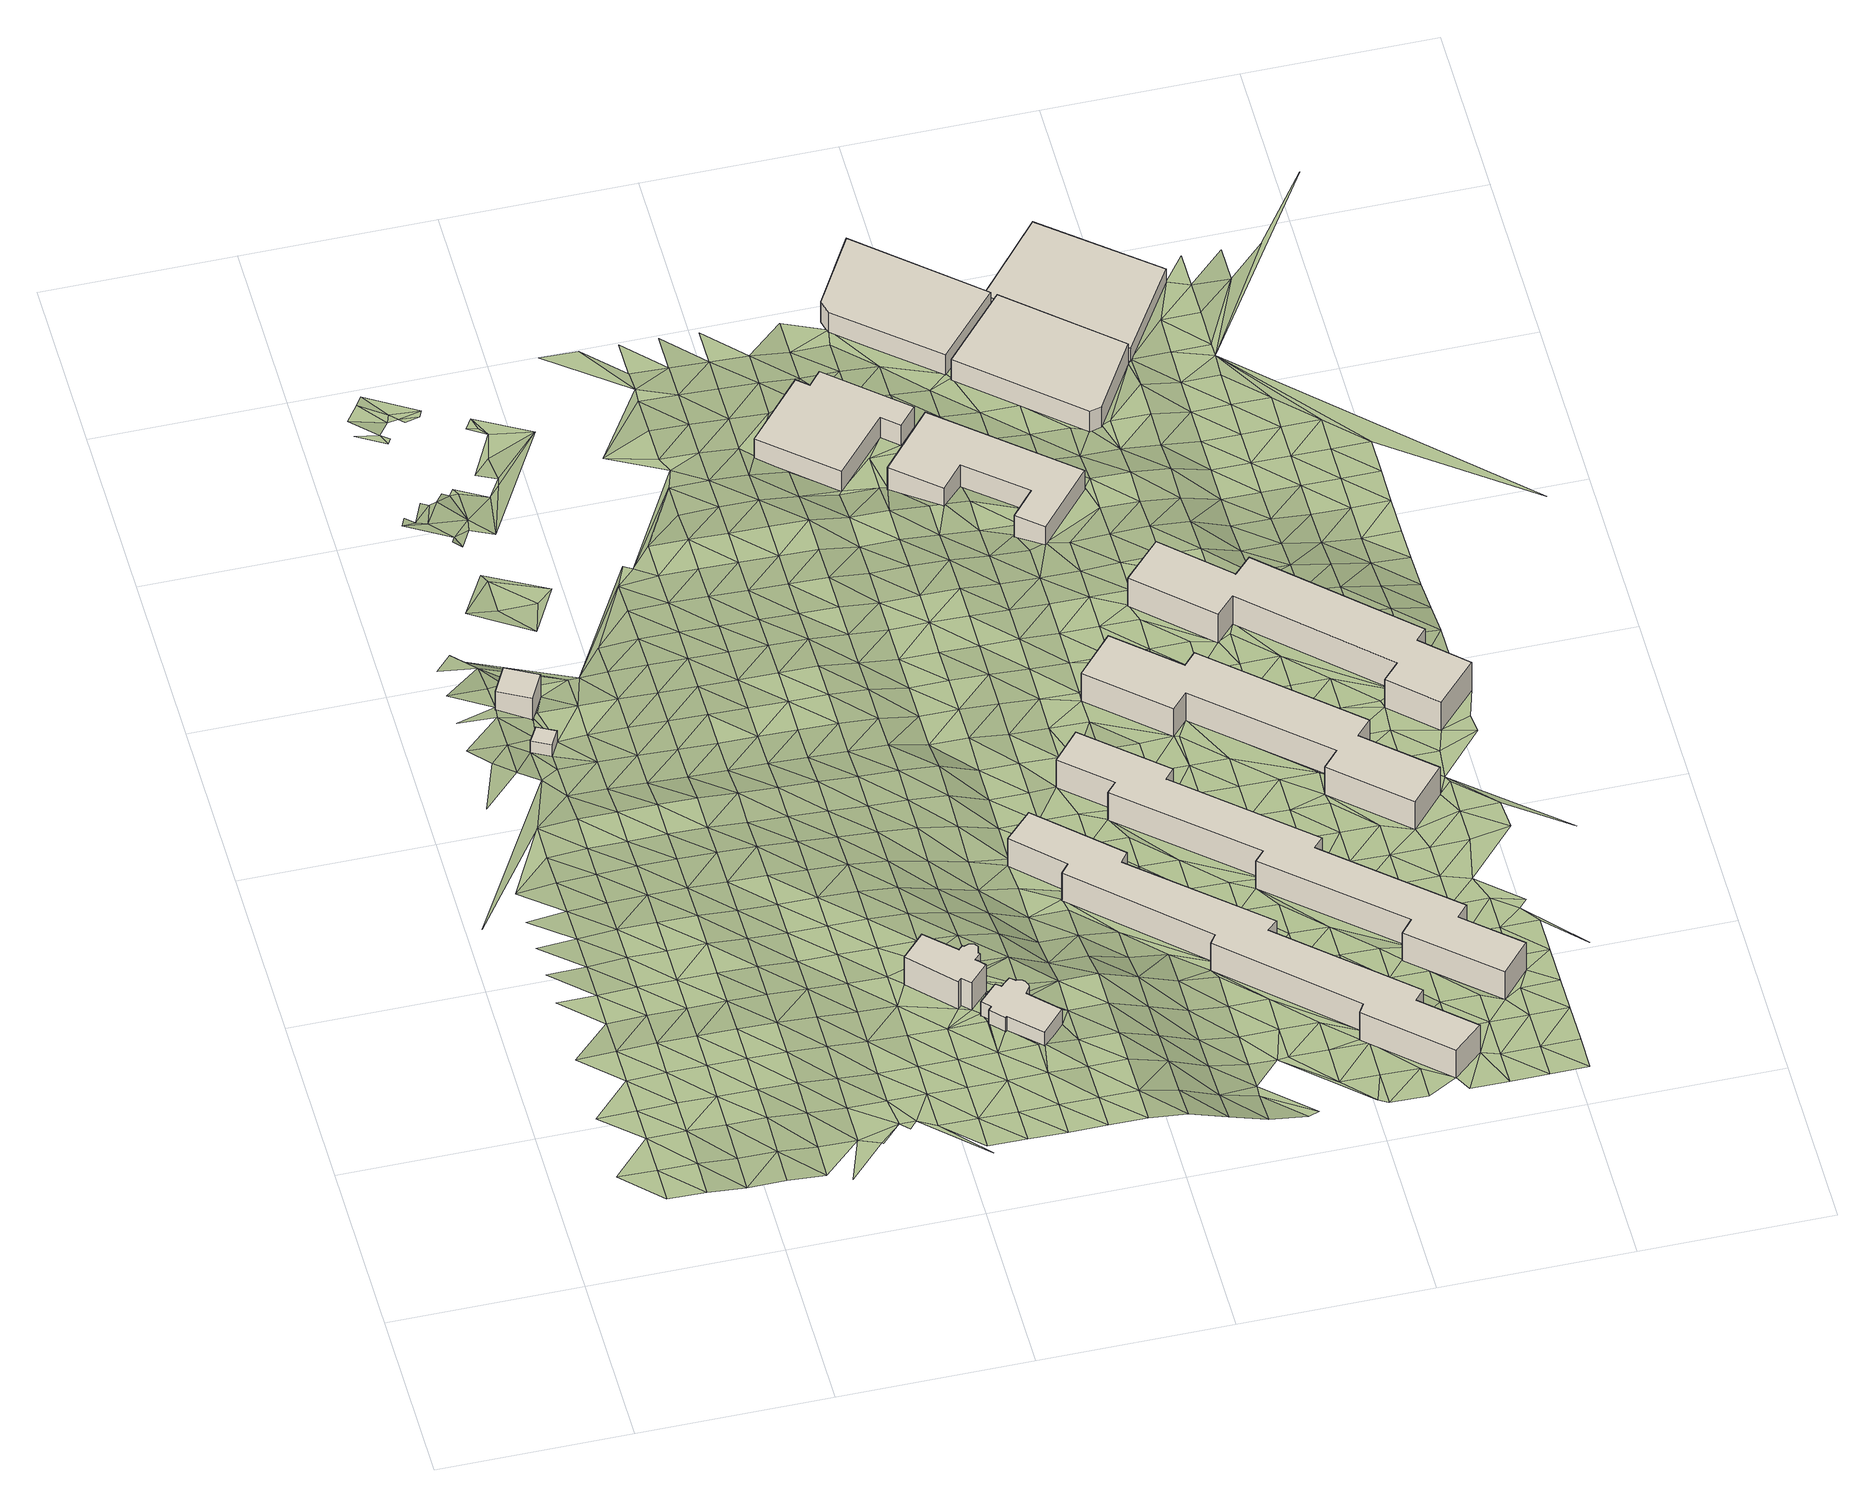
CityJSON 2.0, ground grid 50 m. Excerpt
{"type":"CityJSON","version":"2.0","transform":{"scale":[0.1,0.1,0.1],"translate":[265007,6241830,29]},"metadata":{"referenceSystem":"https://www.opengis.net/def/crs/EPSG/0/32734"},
"CityObjects":{
"building1":{"type":"Building","attributes":{"building":"yes","building:levels":"1","footprint":{"type":"Polygon"},"plus_code":"CJXRXXXH+XMV","ground_height":42.92,"building_height":4.1,"roof_height":47.02},"geometry":[{"type":"Solid","lod":"1","boundaries":[[[[0,1,2,3]],[[1,4,5,2]],[[4,6,7,5]],[[6,0,3,7]],[[3,2,5,7]],[[6,4,1,0]]]]}]},
"building2":{"type":"Building","attributes":{"address":"16 Pickwick Road Salt River Cape Town","building":"office","building:levels":"2","footprint":{"type":"Polygon"},"plus_code":"CJXPXGXV+X5R","ground_height":42.65,"building_height":6.9,"roof_height":49.55},"geometry":[{"type":"Solid","lod":"1","boundaries":[[[[8,9,10,11]],[[9,12,13,10]],[[12,14,15,13]],[[14,8,11,15]],[[11,10,13,15]],[[14,12,9,8]]]]}]},
"building3":{"type":"Building","attributes":{"address":"Browning Road Salt River Cape Town","building":"university","building:levels":"3","footprint":{"type":"Polygon"},"plus_code":"CRXJX4X4+XWR","ground_height":48.37,"building_height":9.7,"roof_height":58.07},"geometry":[{"type":"Solid","lod":"1","boundaries":[[[[16,17,18,19]],[[17,20,21,18]],[[20,22,23,21]],[[22,24,25,23]],[[24,26,27,25]],[[26,28,29,27]],[[28,30,31,29]],[[30,32,33,31]],[[32,34,35,33]],[[34,36,37,35]],[[36,38,39,37]],[[38,40,41,39]],[[40,42,43,41]],[[42,44,45,43]],[[44,16,19,45]],[[19,18,21,23,25,27,29,31,33,35,37,39,41,43,45]],[[44,42,40,38,36,34,32,30,28,26,24,22,20,17,16]]]]}]},
"building4":{"type":"Building","attributes":{"address":"Browning Road Salt River Cape Town","building":"university","building:levels":"1","footprint":{"type":"Polygon"},"plus_code":"CVX8XPX3+XWX","ground_height":48.61,"building_height":4.1,"roof_height":52.71},"geometry":[{"type":"Solid","lod":"1","boundaries":[[[[46,47,48,49]],[[47,50,51,48]],[[50,52,53,51]],[[52,54,55,53]],[[54,56,57,55]],[[56,58,59,57]],[[58,60,61,59]],[[60,62,63,61]],[[62,64,65,63]],[[64,66,67,65]],[[66,68,69,67]],[[68,70,71,69]],[[70,72,73,71]],[[72,74,75,73]],[[74,76,77,75]],[[76,46,49,77]],[[49,48,51,53,55,57,59,61,63,65,67,69,71,73,75,77]],[[76,74,72,70,68,66,64,62,60,58,56,54,52,50,47,46]]]]}]},
"building5":{"type":"Building","attributes":{"address":"Salt River Cape Town","building":"dormitory","building:levels":"3","beds":"74","residential":"university","footprint":{"type":"Polygon"},"plus_code":"C4X7X7XP+X8X","ground_height":38.22,"building_height":9.7,"roof_height":47.92},"geometry":[{"type":"Solid","lod":"1","boundaries":[[[[78,79,80,81]],[[79,82,83,80]],[[82,84,85,83]],[[84,86,87,85]],[[86,88,89,87]],[[88,90,91,89]],[[90,92,93,91]],[[92,94,95,93]],[[94,96,97,95]],[[96,98,99,97]],[[98,100,101,99]],[[100,102,103,101]],[[102,104,105,103]],[[104,106,107,105]],[[106,108,109,107]],[[108,78,81,109]],[[81,80,83,85,87,89,91,93,95,97,99,101,103,105,107,109]],[[108,106,104,102,100,98,96,94,92,90,88,86,84,82,79,78]]]]}]},
"building6":{"type":"Building","attributes":{"address":"Salt River Cape Town","building":"industrial","building:levels":"2","footprint":{"type":"Polygon"},"plus_code":"CVXGXRX3+X9X","ground_height":34.1,"building_height":6.9,"roof_height":41},"geometry":[{"type":"Solid","lod":"1","boundaries":[[[[110,111,112,113]],[[111,114,115,112]],[[114,116,117,115]],[[116,118,119,117]],[[118,120,121,119]],[[120,122,123,121]],[[122,124,125,123]],[[124,110,113,125]],[[113,112,115,117,119,121,123,125]],[[124,122,120,118,116,114,111,110]]]]}]},
"building7":{"type":"Building","attributes":{"address":"Salt River Cape Town","building":"dormitory","building:levels":"3","beds":"74","residential":"university","footprint":{"type":"Polygon"},"plus_code":"C5X4XWXM+X3W","ground_height":37.78,"building_height":9.7,"roof_height":47.48},"geometry":[{"type":"Solid","lod":"1","boundaries":[[[[126,127,128,129]],[[127,130,131,128]],[[130,132,133,131]],[[132,134,135,133]],[[134,136,137,135]],[[136,138,139,137]],[[138,140,141,139]],[[140,142,143,141]],[[142,144,145,143]],[[144,146,147,145]],[[146,148,149,147]],[[148,150,151,149]],[[150,152,153,151]],[[152,154,155,153]],[[154,156,157,155]],[[156,126,129,157]],[[129,128,131,133,135,137,139,141,143,145,147,149,151,153,155,157]],[[156,154,152,150,148,146,144,142,140,138,136,134,132,130,127,126]]]]}]},
"building8":{"type":"Building","attributes":{"address":"Salt River Cape Town","building":"industrial","building:levels":"2","footprint":{"type":"Polygon"},"plus_code":"C3XGXHX4+XXW","ground_height":34.31,"building_height":6.9,"roof_height":41.21},"geometry":[{"type":"Solid","lod":"1","boundaries":[[[[158,159,160,161]],[[159,162,163,160]],[[162,164,165,163]],[[164,166,167,165]],[[166,168,169,167]],[[168,170,171,169]],[[170,172,173,171]],[[172,158,161,173]],[[161,160,163,165,167,169,171,173]],[[172,170,168,166,164,162,159,158]]]]}]},
"building9":{"type":"Building","attributes":{"address":"Salt River Cape Town","building":"dormitory","building:levels":"3","beds":"45","residential":"university","footprint":{"type":"Polygon"},"plus_code":"C5XPX7XF+XFV","ground_height":37.31,"building_height":9.7,"roof_height":47.01},"geometry":[{"type":"Solid","lod":"1","boundaries":[[[[174,175,176,177]],[[175,178,179,176]],[[178,180,181,179]],[[180,182,183,181]],[[182,184,185,183]],[[184,186,187,185]],[[186,188,189,187]],[[188,190,191,189]],[[190,192,193,191]],[[192,194,195,193]],[[194,196,197,195]],[[196,174,177,197]],[[177,176,179,181,183,185,187,189,191,193,195,197]],[[196,194,192,190,188,186,184,182,180,178,175,174]]]]}]},
"building10":{"type":"Building","attributes":{"address":"Salt River Cape Town","building":"industrial","building:levels":"2","footprint":{"type":"Polygon"},"plus_code":"C2XQXWX7+XVV","ground_height":31.77,"building_height":6.9,"roof_height":38.67},"geometry":[{"type":"Solid","lod":"1","boundaries":[[[[198,199,200,201]],[[199,202,203,200]],[[202,204,205,203]],[[204,206,207,205]],[[206,198,201,207]],[[201,200,203,205,207]],[[206,204,202,199,198]]]]}]},
"building11":{"type":"Building","attributes":{"address":"1 Dickens Road Salt River Cape Town","building":"industrial","building:levels":"2","footprint":{"type":"Polygon"},"plus_code":"C4X7XQXG+X5W","ground_height":31.64,"building_height":6.9,"roof_height":38.54},"geometry":[{"type":"Solid","lod":"1","boundaries":[[[[208,209,210,211]],[[209,212,213,210]],[[212,214,215,213]],[[214,216,217,215]],[[216,208,211,217]],[[211,210,213,215,217]],[[216,214,212,209,208]]]]}]},
"building12":{"type":"Building","attributes":{"address":"Salt River Cape Town","building":"dormitory","building:levels":"3","beds":"45","residential":"university","footprint":{"type":"Polygon"},"plus_code":"C6XPX2X8+XFX","ground_height":37.21,"building_height":9.7,"roof_height":46.91},"geometry":[{"type":"Solid","lod":"1","boundaries":[[[[218,219,220,221]],[[219,222,223,220]],[[222,224,225,223]],[[224,226,227,225]],[[226,228,229,227]],[[228,230,231,229]],[[230,232,233,231]],[[232,234,235,233]],[[234,236,237,235]],[[236,238,239,237]],[[238,240,241,239]],[[240,218,221,241]],[[221,220,223,225,227,229,231,233,235,237,239,241]],[[240,238,236,234,232,230,228,226,224,222,219,218]]]]}]},
"building13":{"type":"Building","attributes":{"address":"Salt River Cape Town","building":"industrial","building:levels":"1","footprint":{"type":"Polygon"},"plus_code":"C5X6XVX3+X8W","ground_height":31.08,"building_height":4.1,"roof_height":35.18},"geometry":[{"type":"Solid","lod":"1","boundaries":[[[[242,243,244,245]],[[243,246,247,244]],[[246,248,249,247]],[[248,242,245,249]],[[245,244,247,249]],[[248,246,243,242]]]]}]},
"terrain1":{"type":"TINRelief","geometry":[{"type":"CompositeSurface","lod":"1","boundaries":[[[250,251,252]],[[253,250,252]],[[252,251,254]],[[255,253,256]],[[255,256,257]],[[252,258,253]],[[258,252,254]],[[256,253,259]],[[260,261,257]],[[259,253,258]],[[262,261,260]],[[256,263,257]],[[264,258,254]],[[263,256,259]],[[260,257,265]],[[266,267,262]],[[268,259,258]],[[257,263,265]],[[264,268,258]],[[269,270,266]],[[262,260,271]],[[260,265,272]],[[263,259,273]],[[268,274,259]],[[266,262,271]],[[275,269,276]],[[271,260,272]],[[263,273,265]],[[259,274,273]],[[277,268,264]],[[278,269,266]],[[276,279,280]],[[281,272,265]],[[271,278,266]],[[268,277,274]],[[264,282,277]],[[265,273,281]],[[276,269,283]],[[279,284,285]],[[278,283,269]],[[274,286,273]],[[287,271,272]],[[281,288,272]],[[284,289,285]],[[290,279,276]],[[274,277,286]],[[271,287,278]],[[283,290,276]],[[287,272,288]],[[285,289,291]],[[292,291,293]],[[273,294,281]],[[282,295,277]],[[296,284,279]],[[294,273,286]],[[297,283,278]],[[290,296,279]],[[298,288,281]],[[297,278,287]],[[277,299,286]],[[300,289,284]],[[281,294,298]],[[301,290,283]],[[295,299,277]],[[296,300,284]],[[302,303,304]],[[297,301,283]],[[294,286,305]],[[289,306,291]],[[287,288,307]],[[288,298,308]],[[305,286,299]],[[300,306,289]],[[309,296,290]],[[310,311,304]],[[307,297,287]],[[301,312,290]],[[307,288,308]],[[294,313,298]],[[300,296,309]],[[313,294,305]],[[306,314,291]],[[290,312,309]],[[304,303,310]],[[315,299,295]],[[310,316,311]],[[317,301,297]],[[308,298,318]],[[314,319,291]],[[297,307,320]],[[291,319,293]],[[305,299,315]],[[300,321,306]],[[318,298,313]],[[322,316,323]],[[301,317,312]],[[1,310,303]],[[297,320,317]],[[309,321,300]],[[293,1,303]],[[308,324,307]],[[325,326,323]],[[305,327,313]],[[314,306,328]],[[324,308,318]],[[312,329,309]],[[330,326,325]],[[315,327,305]],[[331,332,315]],[[310,0,316]],[[321,328,306]],[[333,330,334]],[[293,319,335]],[[310,1,0]],[[320,307,336]],[[1,293,335]],[[312,317,329]],[[318,313,337]],[[319,314,338]],[[324,336,307]],[[316,339,323]],[[321,309,340]],[[330,341,334]],[[327,337,313]],[[328,338,314]],[[4,1,335]],[[342,325,323]],[[320,343,317]],[[316,0,339]],[[309,329,340]],[[342,330,325]],[[324,318,344]],[[320,336,343]],[[319,345,335]],[[328,321,346]],[[337,344,318]],[[338,347,319]],[[327,315,348]],[[315,332,348]],[[317,349,329]],[[6,339,0]],[[340,346,321]],[[345,4,335]],[[347,345,319]],[[349,317,343]],[[350,330,342]],[[351,348,332]],[[352,339,6]],[[337,327,353]],[[354,338,328]],[[324,355,336]],[[4,345,6]],[[344,356,324]],[[329,357,340]],[[346,354,328]],[[341,330,358]],[[352,14,339]],[[348,353,327]],[[343,336,355]],[[350,342,14]],[[329,349,357]],[[324,356,355]],[[359,344,337]],[[360,347,338]],[[361,352,6]],[[362,6,345]],[[359,337,353]],[[354,360,338]],[[330,350,358]],[[343,363,349]],[[364,346,340]],[[340,357,365]],[[361,14,352]],[[366,356,344]],[[362,361,6]],[[367,353,348]],[[348,368,367]],[[363,343,355]],[[347,369,345]],[[346,364,354]],[[370,371,372]],[[366,344,359]],[[360,373,347]],[[340,365,364]],[[358,350,14]],[[357,349,374]],[[375,341,358]],[[372,376,370]],[[345,369,362]],[[356,377,355]],[[369,347,373]],[[374,349,363]],[[14,361,358]],[[378,353,367]],[[378,359,353]],[[379,360,354]],[[356,366,377]],[[376,372,380]],[[365,357,381]],[[382,383,384]],[[379,354,364]],[[384,383,385]],[[382,386,383]],[[363,355,387]],[[370,376,388]],[[367,389,378]],[[381,357,374]],[[390,366,359]],[[388,391,370]],[[361,362,392]],[[393,373,360]],[[369,394,362]],[[387,355,377]],[[367,395,389]],[[375,358,361]],[[390,359,378]],[[379,393,360]],[[380,396,397]],[[374,363,398]],[[376,399,388]],[[364,365,400]],[[392,362,394]],[[365,381,401]],[[361,392,375]],[[402,403,404]],[[380,405,376]],[[398,363,387]],[[378,389,406]],[[407,380,397]],[[408,382,384]],[[369,373,409]],[[377,366,410]],[[376,405,399]],[[400,379,364]],[[411,366,390]],[[393,412,373]],[[365,401,400]],[[384,385,408]],[[413,414,404]],[[415,414,413]],[[374,416,381]],[[389,417,406]],[[418,404,403]],[[405,380,407]],[[387,377,410]],[[409,373,412]],[[416,374,398]],[[410,366,411]],[[386,382,419]],[[420,390,378]],[[421,394,369]],[[392,422,375]],[[399,423,424]],[[405,423,399]],[[415,425,426]],[[427,393,379]],[[401,381,428]],[[378,406,420]],[[413,425,415]],[[379,400,429]],[[387,430,398]],[[407,431,405]],[[382,408,419]],[[375,422,432]],[[369,409,421]],[[428,381,416]],[[423,405,433]],[[434,411,390]],[[419,408,385]],[[435,392,394]],[[393,427,412]],[[379,429,427]],[[410,430,387]],[[425,413,436]],[[423,433,437]],[[406,417,438]],[[401,439,400]],[[390,420,434]],[[416,398,440]],[[435,394,421]],[[439,401,428]],[[441,426,425]],[[442,433,405]],[[405,431,442]],[[443,422,392]],[[411,444,410]],[[430,440,398]],[[433,442,437]],[[441,425,436]],[[409,412,445]],[[429,400,446]],[[447,436,448]],[[444,411,434]],[[412,427,449]],[[410,450,430]],[[420,406,451]],[[428,416,452]],[[438,453,406]],[[392,435,443]],[[400,439,446]],[[375,432,454]],[[422,455,432]],[[441,436,447]],[[445,412,449]],[[440,452,416]],[[456,421,409]],[[434,420,451]],[[429,457,427]],[[442,431,458]],[[406,453,451]],[[44,450,410]],[[422,443,455]],[[44,410,444]],[[457,429,446]],[[450,40,430]],[[439,428,459]],[[440,430,40]],[[409,445,456]],[[452,460,428]],[[434,461,444]],[[462,435,421]],[[427,463,449]],[[453,438,464]],[[442,458,465]],[[446,439,459]],[[432,455,466]],[[461,434,451]],[[427,457,463]],[[428,460,459]],[[467,452,440]],[[465,468,469]],[[462,421,456]],[[470,375,454]],[[471,443,435]],[[454,432,466]],[[467,440,40]],[[444,472,44]],[[473,451,453]],[[449,474,445]],[[446,475,457]],[[476,469,468]],[[477,444,461]],[[449,463,478]],[[431,479,458]],[[444,480,472]],[[455,443,471]],[[481,460,452]],[[473,453,464]],[[435,462,471]],[[444,477,480]],[[475,446,459]],[[482,44,472]],[[445,474,456]],[[474,449,478]],[[467,481,452]],[[483,484,485]],[[451,486,461]],[[463,457,487]],[[484,483,476]],[[461,488,477]],[[466,455,489]],[[460,490,459]],[[465,458,479]],[[484,476,485]],[[451,473,486]],[[487,457,475]],[[461,491,488]],[[456,492,462]],[[38,36,40]],[[493,480,477]],[[479,468,465]],[[471,489,455]],[[477,488,493]],[[481,490,460]],[[480,494,472]],[[478,463,495]],[[496,467,40]],[[492,456,474]],[[497,40,36]],[[491,461,498]],[[499,473,464]],[[454,466,500]],[[501,475,459]],[[479,476,468]],[[486,498,461]],[[495,463,487]],[[462,502,471]],[[496,481,467]],[[485,476,479]],[[489,500,466]],[[501,459,490]],[[494,480,503]],[[496,40,497]],[[36,34,32]],[[491,498,504]],[[454,505,470]],[[506,507,494]],[[36,32,497]],[[502,462,492]],[[486,473,508]],[[474,478,509]],[[510,487,475]],[[30,497,32]],[[478,495,511]],[[28,512,506]],[[513,504,498]],[[489,471,514]],[[490,481,515]],[[516,505,454]],[[499,508,473]],[[498,486,513]],[[500,516,454]],[[510,475,501]],[[506,494,517]],[[517,494,503]],[[514,471,502]],[[511,509,478]],[[481,496,515]],[[518,517,503]],[[519,492,474]],[[495,487,520]],[[28,506,521]],[[522,513,486]],[[523,500,489]],[[524,497,30]],[[501,490,525]],[[30,28,524]],[[508,522,486]],[[506,517,521]],[[520,487,510]],[[492,519,502]],[[496,497,524]],[[489,514,523]],[[474,509,519]],[[525,490,515]],[[516,526,505]],[[527,511,495]],[[521,517,528]],[[521,524,28]],[[508,499,529]],[[528,530,521]],[[501,531,510]],[[527,495,520]],[[521,530,532]],[[522,533,513]],[[516,500,534]],[[496,535,515]],[[500,523,536]],[[531,501,525]],[[533,74,513]],[[514,502,537]],[[502,519,538]],[[524,535,496]],[[539,540,541]],[[522,508,542]],[[511,543,509]],[[541,544,539]],[[520,510,545]],[[500,536,534]],[[546,511,527]],[[541,540,74]],[[514,537,523]],[[516,547,526]],[[525,515,548]],[[532,549,521]],[[542,508,529]],[[549,532,544]],[[502,538,537]],[[545,510,531]],[[505,526,550]],[[509,543,519]],[[549,524,521]],[[511,546,543]],[[515,535,548]],[[533,541,74]],[[551,533,522]],[[527,520,552]],[[516,534,547]],[[541,549,544]],[[536,523,553]],[[531,525,554]],[[522,542,551]],[[520,545,552]],[[538,519,555]],[[535,524,556]],[[537,553,523]],[[525,548,554]],[[541,533,557]],[[546,527,558]],[[526,547,559]],[[555,519,543]],[[549,556,524]],[[542,529,560]],[[531,561,545]],[[551,557,533]],[[558,527,552]],[[536,562,534]],[[535,563,548]],[[553,564,536]],[[550,565,505]],[[559,550,526]],[[554,561,531]],[[566,537,538]],[[567,549,541]],[[538,555,568]],[[556,563,535]],[[547,534,562]],[[543,546,569]],[[552,545,570]],[[536,564,562]],[[557,567,541]],[[558,571,546]],[[537,566,553]],[[551,542,572]],[[573,554,548]],[[542,560,574]],[[538,568,566]],[[545,561,570]],[[543,569,555]],[[575,556,549]],[[569,546,571]],[[563,573,548]],[[572,557,551]],[[576,558,552]],[[572,542,574]],[[567,575,549]],[[577,565,578]],[[579,564,553]],[[580,559,547]],[[547,562,581]],[[576,552,570]],[[582,561,554]],[[577,578,583]],[[584,568,555]],[[553,566,579]],[[573,585,554]],[[557,586,567]],[[559,580,550]],[[571,558,587]],[[588,563,556]],[[547,581,580]],[[555,569,584]],[[575,589,556]],[[590,577,583]],[[574,560,591]],[[554,585,582]],[[570,561,592]],[[557,572,586]],[[576,587,558]],[[564,593,562]],[[568,594,566]],[[573,563,588]],[[595,596,597]],[[577,590,597]],[[564,579,598]],[[556,589,588]],[[561,582,592]],[[599,575,567]],[[600,565,550]],[[584,594,568]],[[574,601,572]],[[593,581,562]],[[571,602,569]],[[576,570,603]],[[600,550,580]],[[564,598,593]],[[599,567,586]],[[587,604,571]],[[579,566,605]],[[601,574,591]],[[606,578,565]],[[607,585,573]],[[592,603,570]],[[602,584,569]],[[608,589,575]],[[594,605,566]],[[602,571,604]],[[588,609,573]],[[610,583,578]],[[586,572,611]],[[612,587,576]],[[599,608,575]],[[600,606,565]],[[607,573,609]],[[613,582,585]],[[597,614,595]],[[615,598,579]],[[580,581,616]],[[611,572,601]],[[617,581,593]],[[603,612,576]],[[582,78,592]],[[618,594,584]],[[583,610,590]],[[589,619,588]],[[605,615,579]],[[610,578,606]],[[613,585,607]],[[599,586,620]],[[616,600,580]],[[621,604,587]],[[581,617,616]],[[584,602,618]],[[78,603,592]],[[608,619,589]],[[601,591,622]],[[620,586,611]],[[612,621,587]],[[623,597,590]],[[593,598,624]],[[588,625,609]],[[615,626,598]],[[605,594,627]],[[628,608,599]],[[607,609,625]],[[594,618,629]],[[588,619,625]],[[623,590,610]],[[597,630,614]],[[600,631,606]],[[604,632,602]],[[612,603,633]],[[611,601,634]],[[600,616,635]],[[598,626,624]],[[599,620,628]],[[621,636,604]],[[78,633,603]],[[630,637,614]],[[638,617,593]],[[622,639,601]],[[594,629,627]],[[630,597,623]],[[640,615,605]],[[602,632,618]],[[600,635,631]],[[604,636,632]],[[639,634,601]],[[610,606,641]],[[617,638,616]],[[620,611,642]],[[643,621,612]],[[619,608,644]],[[593,624,638]],[[608,628,645]],[[615,640,626]],[[605,627,640]],[[633,643,612]],[[611,634,642]],[[641,623,610]],[[629,618,646]],[[625,619,644]],[[631,641,606]],[[644,608,645]],[[620,647,628]],[[635,616,648]],[[649,636,621]],[[632,646,618]],[[633,78,650]],[[607,625,651]],[[652,639,622]],[[647,620,642]],[[648,616,638]],[[631,635,653]],[[643,649,621]],[[654,624,626]],[[626,640,655]],[[630,623,656]],[[657,627,629]],[[645,628,658]],[[639,659,634]],[[646,660,629]],[[78,108,650]],[[661,623,641]],[[635,662,653]],[[624,654,638]],[[632,636,663]],[[643,633,664]],[[648,662,635]],[[626,655,654]],[[649,665,636]],[[658,628,647]],[[642,634,666]],[[630,656,667]],[[627,657,640]],[[659,639,652]],[[629,660,657]],[[651,625,644]],[[656,623,661]],[[650,668,633]],[[645,669,644]],[[642,666,647]],[[664,649,643]],[[663,636,665]],[[664,633,668]],[[670,631,653]],[[670,641,631]],[[671,648,638]],[[672,646,632]],[[673,645,658]],[[655,640,674]],[[669,645,673]],[[671,638,654]],[[108,675,676]],[[646,672,660]],[[674,640,657]],[[632,663,672]],[[653,662,677]],[[650,108,678]],[[651,644,669]],[[658,647,679]],[[665,649,680]],[[681,661,641]],[[647,666,679]],[[680,649,664]],[[677,662,648]],[[650,682,668]],[[683,654,655]],[[108,676,678]],[[684,648,671]],[[676,675,685]],[[686,657,660]],[[656,661,681]],[[683,655,674]],[[641,670,681]],[[687,650,678]],[[688,679,666]],[[648,684,677]],[[668,689,664]],[[682,650,687]],[[690,673,658]],[[686,660,672]],[[122,670,653]],[[690,669,673]],[[666,691,688]],[[692,671,654]],[[663,665,693]],[[679,690,658]],[[680,694,665]],[[668,682,689]],[[680,664,695]],[[696,697,656]],[[676,698,678]],[[654,683,692]],[[699,674,657]],[[663,693,672]],[[657,686,700]],[[681,696,656]],[[665,694,693]],[[698,676,685]],[[685,675,104]],[[695,694,680]],[[701,691,666]],[[688,702,679]],[[684,671,703]],[[704,687,678]],[[657,700,699]],[[688,691,705]],[[671,692,706]],[[670,122,681]],[[704,682,687]],[[683,674,707]],[[686,672,708]],[[678,698,704]],[[703,677,684]],[[679,702,690]],[[703,671,706]],[[688,705,702]],[[672,693,708]],[[683,707,692]],[[690,709,669]],[[707,674,699]],[[710,700,686]],[[711,698,685]],[[696,681,712]],[[713,694,695]],[[712,681,122]],[[708,710,686]],[[175,693,694]],[[714,677,703]],[[706,692,715]],[[716,713,695]],[[701,717,691]],[[699,700,718]],[[711,685,104]],[[691,719,705]],[[720,704,698]],[[703,706,721]],[[715,692,707]],[[722,716,695]],[[118,122,120]],[[690,702,709]],[[175,694,713]],[[723,708,693]],[[724,682,704]],[[710,718,700]],[[696,712,725]],[[711,720,698]],[[702,705,726]],[[714,727,677]],[[712,122,118]],[[717,701,728]],[[691,717,719]],[[714,703,721]],[[721,706,729]],[[707,699,730]],[[693,175,723]],[[696,725,731]],[[729,706,715]],[[732,722,695]],[[705,719,726]],[[733,710,708]],[[734,735,104]],[[718,730,699]],[[736,713,716]],[[702,726,709]],[[708,723,733]],[[737,711,104]],[[738,715,707]],[[704,720,724]],[[711,739,720]],[[716,722,736]],[[721,740,714]],[[741,712,118]],[[728,742,717]],[[735,737,104]],[[741,725,712]],[[729,743,721]],[[735,734,744]],[[730,738,707]],[[715,743,729]],[[718,710,745]],[[710,733,746]],[[747,711,737]],[[739,711,747]],[[714,748,727]],[[717,742,719]],[[741,118,749]],[[742,728,750]],[[751,175,713]],[[752,732,753]],[[724,720,739]],[[714,740,748]],[[715,754,743]],[[174,723,175]],[[738,754,715]],[[710,746,745]],[[725,755,731]],[[756,730,718]],[[118,757,749]],[[713,736,751]],[[758,725,741]],[[722,732,759]],[[723,174,733]],[[719,760,726]],[[737,735,761]],[[158,740,721]],[[735,744,762]],[[751,736,722]],[[730,756,738]],[[744,734,763]],[[725,758,755]],[[718,745,756]],[[752,759,732]],[[764,752,753]],[[746,733,765]],[[761,747,737]],[[719,742,760]],[[761,739,747]],[[735,762,761]],[[754,766,743]],[[751,722,759]],[[767,741,749]],[[742,750,760]],[[748,740,158]],[[765,733,174]],[[743,766,768]],[[769,754,738]],[[749,757,770]],[[741,767,758]],[[738,756,771]],[[767,749,770]],[[757,748,158]],[[772,745,746]],[[773,762,744]],[[738,771,769]],[[774,746,765]],[[753,775,764]],[[758,767,755]],[[776,766,754]],[[777,759,752]],[[759,778,751]],[[745,772,756]],[[754,769,776]],[[746,774,772]],[[764,777,752]],[[763,773,744]],[[762,779,761]],[[739,761,780]],[[770,757,781]],[[782,751,778]],[[783,778,759]],[[158,781,757]],[[766,784,768]],[[785,771,756]],[[773,779,762]],[[786,765,174]],[[769,771,785]],[[783,759,777]],[[784,766,776]],[[770,787,767]],[[765,786,774]],[[760,788,789]],[[790,756,772]],[[763,791,792]],[[778,783,782]],[[785,756,790]],[[174,793,786]],[[794,793,174]],[[781,787,770]],[[776,769,784]],[[767,795,755]],[[773,763,796]],[[792,791,789]],[[775,797,764]],[[798,779,773]],[[761,779,780]],[[799,781,158]],[[800,772,774]],[[777,764,801]],[[764,797,802]],[[792,796,763]],[[789,788,803]],[[774,786,804]],[[785,790,805]],[[773,806,798]],[[801,783,777]],[[775,807,808]],[[800,774,804]],[[773,796,806]],[[801,764,802]],[[795,767,787]],[[790,772,809]],[[194,793,794]],[[779,798,780]],[[781,810,787]],[[793,811,786]],[[809,772,800]],[[812,799,158]],[[792,789,813]],[[792,813,796]],[[803,814,789]],[[815,797,775]],[[781,799,810]],[[194,811,793]],[[775,808,816]],[[817,782,783]],[[805,790,818]],[[802,797,815]],[[804,786,819]],[[787,820,795]],[[789,814,813]],[[809,818,790]],[[820,787,810]],[[785,805,821]],[[815,775,816]],[[806,796,822]],[[812,158,823]],[[819,786,811]],[[807,824,808]],[[817,783,801]],[[825,814,803]],[[802,826,801]],[[798,806,142]],[[813,822,796]],[[827,800,804]],[[818,828,805]],[[829,802,815]],[[809,800,830]],[[799,831,810]],[[808,832,816]],[[194,833,811]],[[826,802,829]],[[821,823,785]],[[817,834,782]],[[799,812,831]],[[821,805,828]],[[819,827,804]],[[830,818,809]],[[822,142,806]],[[810,835,820]],[[836,813,814]],[[814,825,837]],[[832,808,838]],[[826,817,801]],[[811,827,819]],[[839,815,816]],[[813,142,822]],[[840,838,808]],[[814,837,836]],[[835,810,831]],[[833,841,811]],[[795,820,842]],[[194,843,833]],[[844,828,818]],[[815,839,829]],[[827,811,841]],[[839,816,832]],[[142,813,836]],[[808,824,840]],[[818,830,844]],[[829,839,826]],[[812,823,845]],[[834,817,826]],[[831,812,846]],[[845,823,821]],[[837,825,847]],[[845,846,812]],[[848,820,835]],[[828,849,821]],[[838,850,832]],[[828,844,851]],[[841,852,827]],[[142,836,853]],[[835,831,854]],[[192,843,194]],[[850,838,840]],[[839,186,826]],[[821,849,845]],[[824,855,856]],[[841,833,857]],[[858,827,852]],[[846,854,831]],[[849,828,851]],[[859,833,843]],[[842,198,795]],[[830,860,844]],[[836,837,861]],[[842,820,862]],[[832,186,839]],[[847,863,837]],[[853,144,142]],[[841,857,852]],[[855,144,856]],[[857,833,859]],[[864,832,850]],[[865,846,845]],[[861,853,836]],[[837,863,861]],[[864,186,832]],[[866,860,830]],[[854,848,835]],[[840,824,867]],[[852,857,858]],[[851,844,868]],[[856,869,824]],[[865,845,849]],[[870,850,840]],[[846,848,854]],[[860,868,844]],[[867,824,869]],[[871,144,853]],[[872,859,843]],[[198,873,874]],[[875,843,192]],[[870,840,867]],[[846,876,848]],[[853,861,871]],[[876,846,865]],[[843,875,877]],[[842,862,198]],[[849,851,878]],[[862,873,198]],[[868,879,851]],[[880,856,144]],[[872,857,859]],[[864,850,881]],[[880,869,856]],[[860,866,236]],[[843,877,872]],[[865,849,878]],[[881,850,870]],[[878,851,879]],[[882,848,876]],[[144,871,880]],[[860,883,868]],[[190,884,192]],[[186,864,885]],[[886,867,869]],[[883,860,236]],[[857,887,858]],[[876,888,882]],[[889,875,192]],[[865,890,876]],[[891,870,867]],[[190,188,884]],[[880,892,869]],[[869,892,886]],[[893,879,868]],[[894,877,875]],[[878,890,865]],[[864,881,885]],[[186,885,188]],[[867,886,891]],[[889,192,884]],[[868,883,893]],[[873,862,895]],[[872,877,896]],[[894,875,889]],[[857,872,887]],[[888,876,897]],[[890,898,876]],[[879,899,878]],[[879,893,900]],[[901,881,870]],[[896,877,894]],[[888,216,882]],[[188,902,884]],[[236,903,883]],[[897,876,898]],[[904,886,892]],[[878,899,890]],[[905,889,884]],[[906,188,885]],[[899,879,900]],[[883,903,893]],[[188,906,902]],[[872,896,887]],[[907,903,236]],[[884,902,905]],[[881,901,885]],[[897,908,888]],[[895,862,216]],[[236,909,907]],[[910,898,890]],[[894,889,911]],[[896,894,887]],[[908,216,888]],[[900,893,912]],[[885,913,906]],[[890,899,910]],[[911,889,905]],[[902,906,913]],[[903,912,893]],[[901,913,885]],[[898,914,897]],[[900,915,899]],[[898,910,916]],[[909,236,917]],[[912,915,900]],[[905,902,918]],[[216,908,895]],[[897,914,908]],[[903,907,919]],[[914,898,916]],[[909,920,907]],[[899,921,910]],[[905,918,911]],[[915,921,899]],[[907,920,919]],[[902,913,922]],[[895,908,923]],[[903,924,912]],[[916,910,925]],[[908,914,923]],[[903,919,924]],[[921,925,910]],[[915,912,926]],[[920,909,927]],[[928,911,918]],[[929,909,917]],[[916,930,914]],[[931,895,923]],[[909,929,927]],[[926,912,924]],[[925,930,916]],[[932,911,928]],[[933,921,915]],[[934,895,931]],[[914,935,923]],[[920,936,919]],[[920,927,937]],[[917,938,939]],[[921,933,925]],[[930,935,914]],[[915,926,933]],[[924,919,936]],[[932,939,938]],[[920,937,936]],[[917,940,929]],[[895,934,242]],[[929,940,927]],[[931,923,941]],[[935,942,923]],[[917,939,940]],[[930,925,943]],[[925,933,944]],[[924,945,926]],[[941,923,942]],[[937,927,946]],[[934,931,947]],[[924,936,948]],[[935,930,943]],[[925,944,943]],[[946,927,940]],[[931,941,947]],[[926,945,933]],[[945,924,948]],[[949,936,937]],[[935,950,942]],[[949,937,946]],[[947,951,934]],[[952,944,933]],[[950,935,943]],[[950,941,942]],[[953,242,934]],[[954,948,936]],[[952,933,945]],[[951,953,934]],[[954,936,949]],[[955,943,944]],[[952,956,944]],[[945,948,957]],[[954,958,948]],[[955,941,950]],[[941,959,947]],[[943,955,950]],[[960,242,953]],[[944,956,955]],[[945,957,952]],[[951,947,959]],[[957,948,958]],[[951,959,953]],[[955,961,941]],[[956,952,962]],[[952,957,962]],[[955,956,961]],[[963,953,959]],[[961,956,962]],[[959,941,964]],[[941,961,965]],[[941,966,964]]]}]}
},
"vertices":[
[288,1659,139],[264,1617,139],[264,1617,180],[288,1659,180],[312,1591,139],[312,1591,180],[335,1634,139],[335,1634,180],
[253,1845,124],[215,1773,124],[215,1773,205],[253,1845,205],[298,1729,124],[298,1729,205],[336,1801,124],[336,1801,205],
[1063,507,194],[1084,486,194],[1084,486,291],[1063,507,291],[1133,536,194],[1133,536,291],[1111,559,194],[1111,559,291],[1127,574,194],[1127,574,291],[1124,580,194],[1124,580,291],[1129,599,194],[1129,599,291],[1121,610,194],[1121,610,291],[1108,613,194],[1108,613,291],[1096,608,194],[1096,608,291],[1092,611,194],[1092,611,291],[1081,600,194],[1081,600,291],[1006,671,194],[1006,671,291],[946,608,194],[946,608,291],[1053,497,194],[1053,497,291],
[1228,487,182],[1229,495,182],[1229,495,237],[1228,487,237],[1223,510,182],[1223,510,237],[1217,515,182],[1217,515,237],[1202,518,182],[1202,518,237],[1189,529,182],[1189,529,237],[1164,507,182],[1164,507,237],[1151,518,182],[1151,518,237],[1103,469,182],[1103,469,237],[1124,447,182],[1124,447,237],[1115,438,182],[1115,438,237],[1149,403,182],[1149,403,237],[1152,407,182],[1152,407,237],[1229,334,182],[1229,334,237],[1288,398,182],[1288,398,237],[1216,470,182],[1216,470,237],
[1376,1090,91],[1306,1019,91],[1306,1019,189],[1376,1090,189],[1427,902,91],[1427,902,189],[1406,877,91],[1406,877,189],[1717,590,91],[1717,590,189],[1700,566,91],[1700,566,189],[2010,282,91],[2010,282,189],[1995,258,91],[1995,258,189],[2192,79,91],[2192,79,189],[2268,147,91],[2268,147,189],[2138,264,91],[2138,264,189],[2162,293,91],[2162,293,189],[1846,574,91],[1846,574,189],[1873,599,91],[1873,599,189],[1555,877,91],[1555,877,189],[1576,904,91],[1576,904,189],
[1222,2352,49],[1355,2503,49],[1355,2503,120],[1222,2352,120],[1399,2465,49],[1399,2465,120],[1444,2517,49],[1444,2517,120],[1249,2686,49],[1249,2686,120],[1216,2647,49],[1216,2647,120],[1186,2673,49],[1186,2673,120],[1042,2508,49],[1042,2508,120],
[1551,1324,87],[1483,1246,87],[1483,1246,185],[1551,1324,185],[1604,1140,87],[1604,1140,185],[1579,1112,87],[1579,1112,185],[1897,834,87],[1897,834,185],[1872,806,87],[1872,806,185],[2191,528,87],[2191,528,185],[2159,491,87],[2159,491,185],[2370,306,87],[2370,306,185],[2442,388,87],[2442,388,185],[2303,510,87],[2303,510,185],[2332,543,87],[2332,543,185],[2021,815,87],[2021,815,185],[2046,842,87],[2046,842,185],[1727,1121,87],[1727,1121,185],[1751,1149,87],[1751,1149,185],
[1465,2492,41],[1332,2336,41],[1332,2336,122],[1465,2492,122],[1449,2237,41],[1449,2237,122],[1505,2303,41],[1505,2303,122],[1652,2179,41],[1652,2179,122],[1592,2109,41],[1592,2109,122],[1657,2054,41],[1657,2054,122],[1793,2213,41],[1793,2213,122],
[1705,1618,82],[1611,1513,82],[1611,1513,180],[1705,1618,180],[1801,1345,82],[1801,1345,180],[1842,1390,82],[1842,1390,180],[2150,1117,82],[2150,1117,180],[2109,1071,82],[2109,1071,180],[2294,907,82],[2294,907,180],[2380,1004,82],[2380,1004,180],[2213,1153,82],[2213,1153,180],[2252,1196,82],[2252,1196,180],[1894,1514,82],[1894,1514,180],[1862,1479,82],[1862,1479,180],
[1719,2860,26],[1423,3117,26],[1423,3117,97],[1719,2860,97],[1312,2928,26],[1312,2928,97],[1321,2890,26],[1321,2890,97],[1564,2685,26],[1564,2685,97],
[1733,2851,23],[1573,2669,23],[1573,2669,95],[1733,2851,95],[1858,2422,23],[1858,2422,95],[1890,2430,23],[1890,2430,95],[2002,2617,23],[2002,2617,95],
[1797,1792,79],[1980,1622,79],[1980,1622,179],[1797,1792,179],[2029,1674,79],[2029,1674,179],[2363,1364,79],[2363,1364,179],[2320,1318,79],[2320,1318,179],[2435,1212,79],[2435,1212,179],[2538,1322,79],[2538,1322,179],[2427,1425,79],[2427,1425,179],[2455,1456,79],[2455,1456,179],[2098,1788,79],[2098,1788,179],[2054,1742,79],[2054,1742,179],[1892,1893,79],[1892,1893,179],
[2158,2864,16],[1881,3093,16],[1881,3093,62],[2158,2864,62],[1707,2887,16],[1707,2887,62],[2011,2630,16],[2011,2630,62],
[111,130,225],[212,35,220],[212,130,223],[212,240,222],[312,35,218],[111,335,217],[212,335,220],[212,440,217],[312,130,221],[312,240,222],[212,540,217],[111,540,213],[212,640,210],[312,335,222],[412,35,208],[312,440,220],[212,740,207],[111,740,205],[412,130,213],[212,840,202],[111,840,200],[312,640,213],[312,540,220],[412,335,219],[412,240,218],[111,940,190],[212,940,197],[512,130,213],[312,740,211],[212,1040,190],[111,1040,178],[412,440,219],[512,35,208],[312,840,210],[212,1145,182],[111,1145,169],[512,240,218],[412,640,213],[412,540,219],[212,1240,171],[312,940,206],[212,1340,171],[3,1048,172],[267,1513,147],[512,335,219],[612,35,201],[312,1040,195],[412,740,209],[512,440,219],[612,130,203],[312,1145,187],[412,840,208],[111,1440,163],[212,1542,159],[160,1582,163],[612,240,209],[312,1240,180],[512,640,213],[512,540,219],[412,1040,197],[212,1640,155],[111,1640,160],[412,940,204],[612,335,215],[312,1340,180],[712,130,200],[212,1740,148],[512,840,208],[612,440,216],[312,1440,156],[512,740,209],[412,1145,190],[111,1740,153],[215,1773,148],[612,540,216],[212,1840,144],[111,1840,145],[712,240,200],[412,1240,179],[512,940,204],[212,1935,118],[670,6,202],[766,107,201],[111,1935,133],[153,1979,133],[312,1540,147],[612,640,210],[712,335,205],[412,1340,179],[298,1729,136],[512,1040,197],[168,2004,86],[253,1845,144],[612,740,205],[712,440,210],[412,1540,147],[512,1145,190],[412,1440,156],[822,157,201],[612,840,200],[312,1840,124],[770,104,201],[312,1740,137],[812,240,199],[512,1240,179],[712,640,205],[712,540,210],[612,940,196],[412,1840,124],[812,335,198],[512,1340,179],[412,1740,137],[412,1640,139],[712,740,198],[612,1145,187],[612,1040,192],[812,440,201],[865,156,202],[845,135,201],[512,1540,145],[184,2451,103],[159,2463,112],[148,2441,112],[512,1440,152],[712,840,194],[441,1840,124],[212,2440,103],[812,540,201],[912,240,198],[612,1240,176],[265,2386,97],[712,940,191],[312,2240,82],[233,2142,91],[312,2140,82],[389,2057,75],[300,2264,81],[812,640,199],[232,2506,95],[912,130,202],[912,335,196],[212,2517,95],[512,1740,135],[612,1340,176],[512,1640,140],[1021,9,202],[255,2364,108],[277,2351,97],[812,740,196],[252,2513,95],[712,1145,182],[712,1040,189],[113,2782,82],[188,2740,80],[174,2772,80],[312,2440,92],[1012,130,200],[305,2406,92],[412,2140,82],[612,1540,140],[912,540,196],[912,440,196],[612,1440,146],[203,2815,72],[111,2840,74],[145,2886,74],[812,840,193],[1012,35,202],[196,2755,80],[456,2180,81],[1012,240,196],[612,1640,137],[512,1840,127],[291,2538,79],[274,2549,79],[212,2840,72],[162,2913,72],[712,1340,169],[812,940,189],[712,1240,169],[912,640,195],[364,2372,97],[512,1935,111],[312,2540,79],[1012,335,195],[612,1740,132],[232,2819,72],[303,2558,79],[1112,35,200],[812,1040,183],[912,740,194],[293,2833,72],[385,2510,79],[612,1840,127],[1012,440,194],[712,1540,136],[812,1145,174],[285,2815,72],[246,2806,72],[712,1440,143],[946,608,195],[1112,240,195],[912,840,192],[1112,130,197],[612,2140,92],[612,1935,119],[712,1640,133],[812,1240,163],[412,2540,79],[912,1040,176],[912,940,186],[1112,335,195],[712,1740,128],[812,1340,163],[1213,35,198],[419,2565,79],[612,2040,108],[1012,740,192],[412,2640,73],[369,2595,73],[639,2200,92],[712,1840,123],[1084,486,195],[1213,130,197],[812,1540,134],[912,1145,165],[432,2719,72],[1112,440,195],[812,1440,143],[545,2702,70],[1103,469,195],[1012,840,185],[1063,507,195],[384,2750,72],[412,2745,72],[403,2779,72],[1213,240,196],[912,1240,157],[1115,438,195],[712,1935,118],[1012,940,174],[1149,403,195],[812,1640,130],[1124,447,195],[1133,536,195],[912,1340,157],[1112,740,186],[1112,640,194],[1213,335,197],[1313,35,198],[712,2040,111],[1012,1040,164],[812,1740,125],[1151,518,195],[1152,407,195],[662,2187,92],[1127,574,195],[1111,559,195],[1313,130,196],[912,1540,131],[1012,1145,157],[912,1440,139],[1124,580,195],[1229,334,196],[812,1840,120],[1112,840,164],[712,2140,102],[1189,529,196],[1164,507,196],[912,1640,128],[1012,1240,150],[1213,540,196],[1313,240,192],[812,1935,114],[1213,640,188],[1112,940,142],[712,2240,102],[1012,1340,150],[1202,518,196],[1413,35,198],[1217,515,196],[1112,1040,138],[1223,510,196],[1313,335,188],[812,2140,102],[1213,740,168],[812,2040,108],[912,1840,117],[912,1740,125],[1228,487,196],[1216,470,196],[1313,440,182],[1413,130,196],[1012,1540,129],[1229,495,196],[1112,1145,145],[1012,1440,133],[812,2240,102],[1213,840,136],[1313,540,182],[812,2440,76],[1413,240,192],[1112,1240,145],[912,1935,110],[1213,940,110],[1012,1640,127],[1313,640,141],[1413,335,188],[1112,1340,145],[812,2340,83],[1513,35,185],[1213,1040,107],[912,2140,98],[1313,740,109],[912,2040,104],[831,2497,73],[1012,1840,115],[1413,440,182],[1012,1740,124],[1112,1540,121],[1213,1145,123],[1112,1440,131],[1513,240,160],[1313,840,94],[1513,130,172],[1413,540,182],[1213,1240,135],[682,2574,73],[812,2540,73],[1012,1935,106],[912,2340,86],[912,2240,98],[1306,1019,92],[812,2640,69],[1112,1640,118],[1313,940,92],[1513,335,151],[1213,1340,135],[1413,740,109],[1413,640,141],[812,2745,64],[1613,35,149],[1313,1040,92],[1012,2140,96],[1112,1740,109],[712,2940,63],[612,2940,66],[815,2785,64],[1012,2040,101],[1513,440,144],[912,2440,77],[1613,130,128],[1213,1540,101],[1313,1145,91],[1213,1440,104],[1112,1840,105],[912,2540,69],[1406,877,94],[1513,540,144],[1413,840,94],[912,2640,66],[1613,240,116],[1313,1240,92],[1427,902,92],[812,2840,62],[1112,1935,103],[1012,2340,85],[1012,2240,96],[1213,1640,98],[1513,640,108],[1613,335,108],[1313,1340,92],[1713,35,114],[912,2745,61],[1112,2140,94],[1513,740,94],[1112,2040,99],[1213,1840,95],[1613,440,104],[1213,1740,94],[912,2840,58],[1012,2540,59],[1313,1540,101],[1413,1145,91],[1715,161,99],[1012,2440,70],[1313,1440,104],[812,2940,61],[1112,2240,94],[1713,130,99],[1213,1935,92],[1012,2640,60],[1713,240,95],[1413,1240,92],[1613,640,93],[1613,540,104],[1313,1640,98],[1713,335,93],[1112,2340,73],[1413,1340,92],[1513,1040,92],[1717,590,92],[1813,35,99],[1042,2508,59],[1213,2140,76],[1213,2040,87],[1012,2840,53],[1313,1840,95],[1713,440,92],[1842,45,99],[1313,1740,94],[1012,2745,57],[1112,2440,55],[1413,1540,94],[1483,1246,88],[1413,1440,90],[1785,237,96],[912,2940,58],[1513,1145,90],[1700,566,92],[1112,2640,53],[1213,2240,76],[1413,1640,95],[1713,540,92],[1313,1935,92],[1555,877,92],[1613,840,92],[1222,2352,51],[1613,940,92],[1813,335,94],[1513,1340,88],[1112,2745,52],[1579,1112,88],[1313,2040,87],[1213,2340,51],[1713,740,93],[1413,1740,91],[1613,1040,90],[1813,240,96],[1604,1140,88],[1813,440,92],[1913,130,97],[1313,2140,76],[1513,1540,85],[1513,1440,85],[1551,1324,88],[1112,2840,49],[1012,2940,52],[1713,840,91],[1413,1935,91],[1413,1840,93],[1989,50,97],[1913,335,93],[1313,2340,51],[1713,940,89],[1913,240,95],[1313,2240,76],[1413,2040,82],[1513,1640,88],[2010,282,93],[1513,1740,89],[1813,740,91],[1213,2745,41],[1613,1440,83],[1313,2440,50],[1413,2140,66],[1613,1340,88],[2014,130,95],[1513,1840,88],[2014,240,93],[1813,840,88],[1332,2336,51],[1713,1240,87],[1613,1540,82],[1897,834,88],[1213,2840,35],[1995,258,93],[1355,2503,51],[2014,35,97],[1413,2240,66],[1513,1935,82],[1213,2940,34],[1751,1149,88],[1613,1640,83],[1846,574,92],[1913,540,93],[1713,1340,85],[1913,640,91],[1513,2040,71],[1872,806,88],[1413,2440,51],[1313,2745,41],[2114,130,93],[1449,2237,66],[2014,440,92],[1613,1840,83],[1613,1740,84],[1913,740,89],[1399,2465,51],[1313,2640,49],[2114,35,94],[1801,1345,84],[1813,1145,87],[1727,1121,88],[1513,2140,57],[1321,2890,35],[1613,1935,76],[1444,2517,50],[1313,2840,35],[1813,1240,85],[2192,79,94],[2014,640,88],[2014,540,92],[2162,293,92],[1913,1040,87],[1713,1640,82],[1513,2240,57],[1413,2745,33],[1505,2303,51],[1592,2109,53],[1413,2640,41],[1613,2040,65],[1713,1840,82],[2114,440,90],[1713,1740,82],[2046,842,88],[1613,2140,53],[1913,1145,85],[1813,1340,84],[2114,540,90],[2191,528,88],[1513,2540,41],[1842,1390,83],[1913,1240,84],[1652,2179,53],[1657,2054,65],[1813,1640,82],[1513,2640,32],[2214,35,94],[2268,147,92],[1713,1935,76],[2138,264,93],[2214,240,90],[1813,1540,82],[1862,1479,83],[1564,2685,30],[2214,335,88],[2014,940,87],[2159,491,90],[1613,2440,42],[1797,1792,82],[2014,1145,84],[2014,1040,85],[2314,35,94],[1813,1740,82],[1713,2040,67],[2214,440,88],[2021,815,88],[2114,740,88],[1813,1840,82],[1613,2540,32],[1913,1540,82],[1713,2340,43],[2314,240,90],[2314,130,92],[2114,940,84],[2114,840,86],[2114,1145,83],[1813,1935,80],[1913,1640,82],[1573,2669,30],[1813,2140,60],[2314,335,88],[1793,2213,60],[2332,543,88],[2414,35,95],[2109,1071,83],[1980,1622,82],[1813,2040,72],[2114,1040,83],[1892,1893,80],[1713,2440,32],[2214,840,83],[2014,1440,82],[2150,1117,83],[1713,2540,30],[2414,240,89],[2414,130,93],[2214,740,86],[2214,940,82],[2314,640,87],[2014,1540,81],[1713,2840,26],[2114,1340,82],[1913,1935,80],[1813,2240,60],[1813,2340,35],[2514,35,96],[1858,2422,30],[1913,2140,57],[2314,740,86],[1913,2040,74],[2014,1640,82],[2414,335,87],[1813,2440,30],[2303,510,88],[2414,440,87],[2114,1540,83],[2029,1674,82],[2114,1440,82],[2014,1840,81],[2514,240,90],[1733,2851,26],[2514,130,93],[2314,840,83],[1913,2240,57],[2054,1742,82],[2414,640,87],[2014,1935,78],[2414,540,87],[2389,713,86],[2514,335,88],[2214,1440,82],[1707,2887,26],[1690,2904,25],[2214,1240,82],[1913,2340,33],[2214,1340,82],[2014,2140,42],[2014,2040,63],[2514,440,87],[2414,840,85],[1890,2430,29],[2114,1840,67],[2314,1145,82],[2414,940,83],[2477,591,87],[2363,1364,81],[1913,2440,29],[2314,1240,82],[2014,2240,42],[2499,614,87],[2514,540,87],[2114,1935,43],[2320,1318,81],[2011,2630,23],[2314,1340,81],[2014,2440,27],[2014,2340,22],[2114,2140,11],[2114,2040,21],[2520,858,87],[2405,1058,82],[2214,1840,67],[2614,440,87],[2414,1145,81],[2414,1040,82],[2214,1740,79],[2014,2540,27],[2314,1640,80],[2114,2240,11],[2435,1212,81],[2214,1935,43],[2514,940,87],[2114,2440,9],[2214,2040,21],[2114,2340,8],[2455,1456,81],[2520,1188,82],[2314,1840,45],[2314,1740,68],[2214,2140,11],[2675,820,87],[2114,2540,9],[2314,1935,22],[2214,2240,11],[2314,2040,11],[2414,1640,69],[2514,1240,80],[2414,1540,80],[2214,2340,8],[2114,2640,13],[2538,1322,82],[2314,2140,9],[2114,2745,17],[2214,2440,9],[2414,1840,22],[2414,1740,45],[2427,1425,81],[2514,1440,78],[2514,1540,72],[2215,2603,13],[2214,2540,9],[2314,2340,8],[2314,2240,9],[2414,2040,8],[2514,1640,48],[2214,2640,13],[2414,1935,10],[2514,1740,24],[2314,2440,9],[2214,2745,17],[2414,2140,8],[2214,2840,16],[2514,1840,15],[2414,2340,8],[2414,2240,8],[2514,2040,8],[2514,1935,11],[2314,2840,11],[2214,2940,14],[2514,2240,9],[2514,2140,9],[2314,2940,10],[2414,2940,6],[2884,1967,4],[2562,3152,1]
]}
